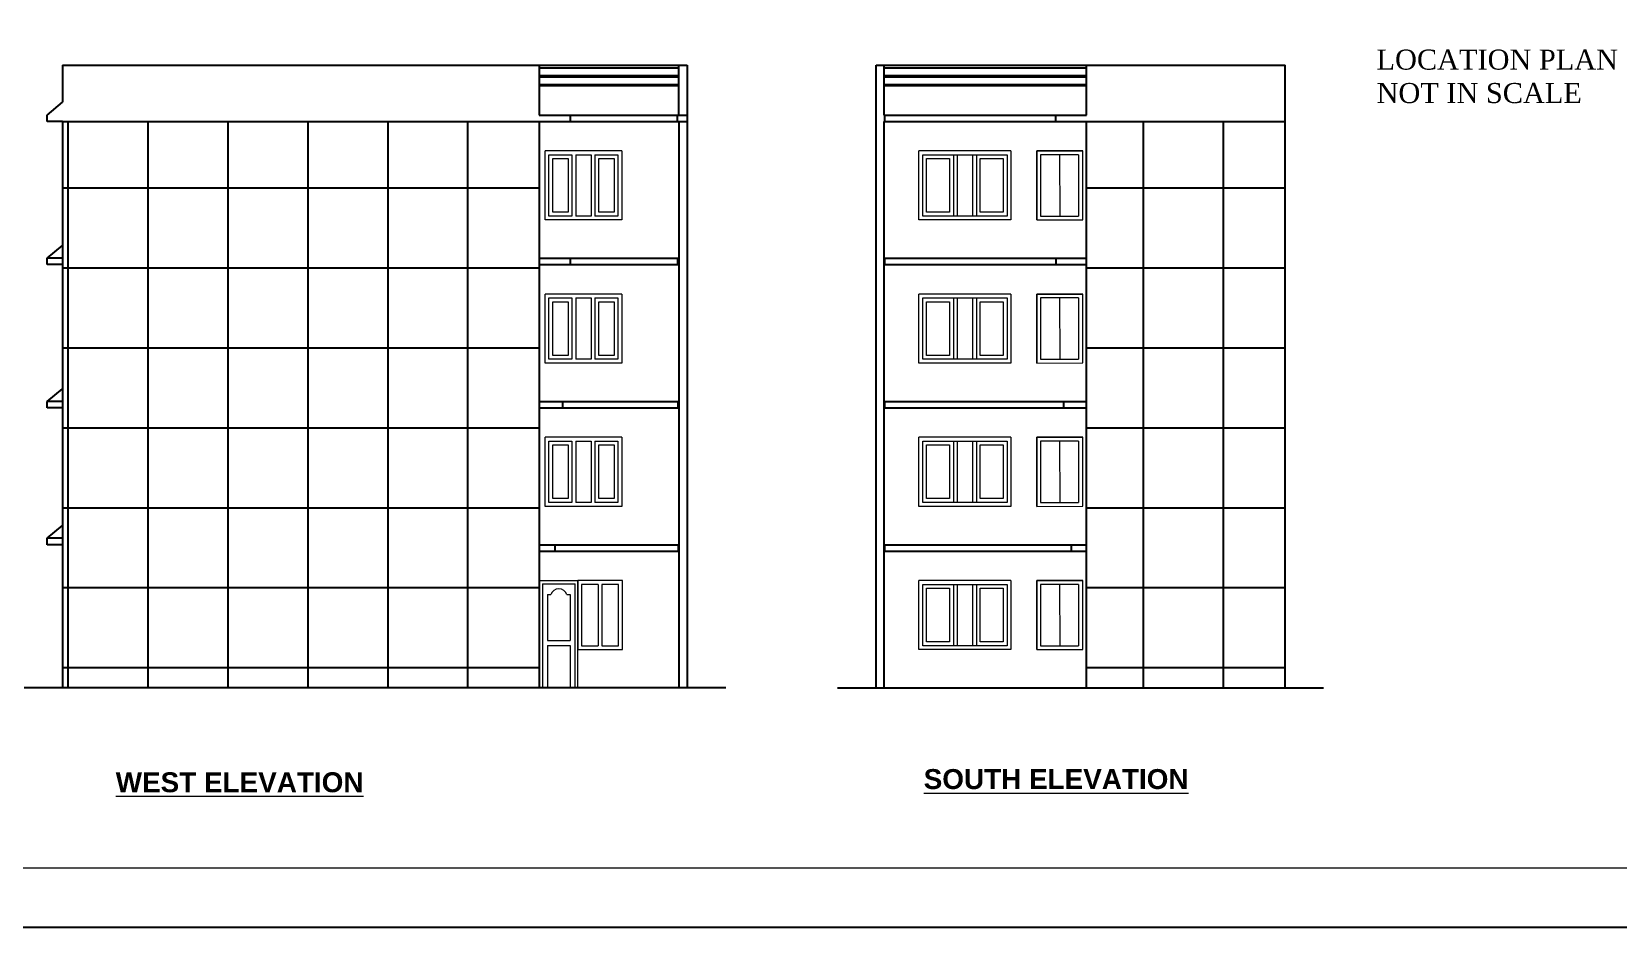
# Model space of a CAD drawing. Header units: inches. Extents: x -4597 to 93300, y -14139 to 5932.
# Drawn here: x -3301 to -2060, y -11124 to -10424 of the extents above; entities that cross this region are included whole.
import ezdxf

# ---------------------------------------------------------------- set-up
doc = ezdxf.new("R2010")
doc.units = ezdxf.units.IN
doc.header["$LTSCALE"] = 0.5
doc.header["$MEASUREMENT"] = 0
for name, color, linetype, lineweight in [('door', 202, 'Continuous', 5), ('ELE1', 3, 'Continuous', 9), ('TEXT', 220, 'Continuous', 9), ('Toilet', 7, 'Continuous', 25), ('win', 5, 'Continuous', 18)]:
    doc.layers.add(name, color=color, linetype=linetype, lineweight=lineweight)
doc.styles.add('ordinary', font='ARIALN.TTF')
doc.styles.get("Standard").update_dxf_attribs({"font": 'arial.ttf'})

msp = doc.modelspace()

# ---------------------------------------------------------------- hatches: boundary and pattern name
at = {"layer": 'Toilet'}
h = msp.add_hatch(dxfattribs=at)
h.set_pattern_fill('ANSI37', color=256, scale=500, angle=45, style=0)
h.set_pattern_definition([(90, (-14334.494, 3141.114), (-62.5, 0), []), (180, (-14334.494, 3141.114), (-4e-15, -62.5), [])])
h.paths.add_polyline_path([(-3276.4, -10937.3), (-2903.7, -10937.3), (-2903.7, -10494.3), (-3276.4, -10494.3)])
h = msp.add_hatch(dxfattribs=at)
h.set_pattern_fill('ANSI37', color=256, scale=500, angle=45, style=0)
h.set_pattern_definition([(90, (-13118.8, 3141.114), (-62.5, 0), []), (180, (-13118.8, 3141.114), (-4e-15, -62.5), [])])
h.paths.add_polyline_path([(-2476.2, -10937.3), (-2320.9, -10937.3), (-2320.9, -10494.3), (-2476.2, -10494.3)])

# ---------------------------------------------------------------- linework, layer by layer
at = {"layer": 'Defpoints'}
msp.add_lwpolyline([(-1419.8, -8876.5), (-4597.4, -8876.5), (-4597.4, -11124.5), (-1419.8, -11124.5)], close=True, dxfattribs=at)
at = {"layer": 'door', "lineweight": 13}
for p, q in [((-2903.7, -10937.3), (-2903.7, -10853.3)), ((-2903.7, -10853.3), (-2903.7, -10937.3)), ((-2903.7, -10853.3), (-2873.7, -10853.3)), ((-2901.2, -10855.8), (-2901.2, -10937.3)), ((-2901.2, -10855.8), (-2875.7, -10855.8)), ((-2897.2, -10864.3), (-2894.7, -10864.3)), ((-2897.2, -10864.3), (-2897.2, -10900.2)), ((-2882.2, -10864.3), (-2879.7, -10864.3)), ((-2879.7, -10864.3), (-2879.7, -10900.2)), ((-2875.7, -10937.3), (-2875.7, -10855.8)), ((-2873.7, -10937.3), (-2873.7, -10853.3)), ((-2897.2, -10900.2), (-2879.7, -10900.2)), ((-2897.2, -10904.2), (-2897.2, -10937.3)), ((-2897.2, -10904.2), (-2879.7, -10904.2)), ((-2879.7, -10904.2), (-2879.7, -10937.3))]:
    msp.add_line(p, q, dxfattribs=at)
msp.add_arc((-2888.4, -10866.5), 6.64, 19.6874, 160.3126, dxfattribs=at)
at = {"layer": 'ELE1'}
msp.add_lwpolyline([(-4551.1, -8922.8), (-1466.1, -8922.8), (-1466.1, -11078.2), (-4551.1, -11078.2)], close=True, dxfattribs=at)
msp.add_lwpolyline([(-4551.1, -8922.8), (-1466.1, -8922.8), (-1466.1, -11078.2), (-4551.1, -11078.2)], close=True, dxfattribs=at)
at = {"layer": 'Toilet'}
for p, q in [((-3276.4, -10450.3), (-3276.4, -10479.3)), ((-3276.4, -10450.3), (-2788, -10450.3)), ((-2903.7, -10450.3), (-2903.7, -10489.3)), ((-2903.7, -10452.3), (-2794.7, -10452.3)), ((-2794.7, -10489.3), (-2794.7, -10450.3)), ((-2788, -10450.3), (-2788, -10937.3)), ((-2640.5, -10937.3), (-2640.5, -10450.3)), ((-2640.5, -10450.3), (-2320.6, -10450.3)), ((-2634.1, -10489.3), (-2634.1, -10450.3)), ((-2634.1, -10452.3), (-2475.9, -10452.3)), ((-2475.9, -10489.3), (-2475.9, -10450.3)), ((-2320.6, -10937.3), (-2320.6, -10450.3)), ((-2903.7, -10458.3), (-2794.7, -10458.3)), ((-2903.7, -10459.3), (-2794.7, -10459.3)), ((-2903.7, -10465.3), (-2794.7, -10465.3)), ((-2903.7, -10466.3), (-2794.7, -10466.3)), ((-2634.1, -10458.3), (-2475.9, -10458.3)), ((-2634.1, -10459.3), (-2475.9, -10459.3)), ((-2634.1, -10465.3), (-2475.9, -10465.3)), ((-2634.1, -10466.3), (-2475.9, -10466.3)), ((-3288.4, -10489.3), (-3276.4, -10479.3)), ((-3288.4, -10494.3), (-3288.4, -10489.3)), ((-2903.7, -10489.3), (-2788, -10489.3)), ((-2879.7, -10489.3), (-2879.7, -10494.3)), ((-2795.7, -10494.3), (-2795.7, -10489.3)), ((-2640.5, -10494.3), (-2640.5, -10489.3)), ((-2634.1, -10489.3), (-2475.9, -10489.3)), ((-2633.7, -10494.3), (-2633.7, -10489.3)), ((-2499.9, -10494.3), (-2499.9, -10489.3)), ((-3276.4, -10494.3), (-3288.4, -10494.3)), ((-3276.4, -10494.3), (-3276.4, -10937.3)), ((-3276.4, -10494.3), (-2788, -10494.3)), ((-2903.7, -10494.3), (-2903.7, -10937.3)), ((-2794.7, -10494.3), (-2794.7, -10937.3)), ((-2634.1, -10937.3), (-2634.1, -10494.3)), ((-2634.1, -10494.3), (-2320.6, -10494.3)), ((-2475.9, -10937.3), (-2475.9, -10494.3)), ((-2634.1, -10937.3), (-2634.1, -10565.3)), ((-3288.4, -10601.3), (-3276.4, -10591.3)), ((-3276.4, -10601.3), (-3288.4, -10601.3)), ((-3288.4, -10606.3), (-3288.4, -10601.3)), ((-2903.7, -10601.3), (-2794.7, -10601.3)), ((-2879.7, -10601.3), (-2879.7, -10606.3)), ((-2795.7, -10601.3), (-2795.7, -10606.3)), ((-2634.1, -10601.3), (-2475.9, -10601.3)), ((-2633.7, -10606.3), (-2633.7, -10601.3)), ((-2499.9, -10601.3), (-2499.9, -10606.3)), ((-3276.4, -10606.3), (-3288.4, -10606.3)), ((-2903.7, -10606.3), (-2794.7, -10606.3)), ((-2634.1, -10606.3), (-2475.9, -10606.3)), ((-3288.4, -10713.3), (-3276.4, -10703.3)), ((-3276.4, -10713.3), (-3288.4, -10713.3)), ((-3288.4, -10718.3), (-3288.4, -10713.3)), ((-2903.5, -10713.3), (-2794.7, -10713.3)), ((-2885.7, -10713.3), (-2885.7, -10718.3)), ((-2795.5, -10713.3), (-2795.5, -10718.3)), ((-2788, -10713.3), (-2787.8, -10713.3)), ((-2634.1, -10713.3), (-2475.9, -10713.3)), ((-2633.8, -10713.3), (-2633.8, -10718.3)), ((-2493.9, -10713.3), (-2493.9, -10718.3)), ((-2321.3, -10713.3), (-2320.6, -10713.3)), ((-3276.4, -10718.3), (-3288.4, -10718.3)), ((-2903.5, -10718.3), (-2794.7, -10718.3)), ((-2788, -10718.3), (-2787.8, -10718.3)), ((-2634.1, -10718.3), (-2475.9, -10718.3)), ((-2321.3, -10718.3), (-2320.6, -10718.3)), ((-3288.4, -10820.3), (-3276.4, -10810.3)), ((-3276.4, -10820.3), (-3288.4, -10820.3)), ((-3288.4, -10825.3), (-3288.4, -10820.3)), ((-3276.4, -10825.3), (-3288.4, -10825.3)), ((-2903.5, -10825.3), (-2794.7, -10825.3)), ((-2891.7, -10825.3), (-2891.7, -10830.3)), ((-2795.2, -10825.3), (-2795.2, -10830.3)), ((-2634.1, -10825.3), (-2475.9, -10825.3)), ((-2633.9, -10825.3), (-2633.9, -10830.3)), ((-2487.9, -10825.3), (-2487.9, -10830.3)), ((-2903.5, -10830.3), (-2794.7, -10830.3)), ((-2634.1, -10830.3), (-2475.9, -10830.3)), ((-2758, -10937.3), (-3306.4, -10937.3)), ((-2670.5, -10937.3), (-2290.6, -10937.3))]:
    msp.add_line(p, q, dxfattribs=at)
at = {"layer": 'win'}
for p, q in [((-2839.2, -10517.3), (-2899.2, -10517.3)), ((-2899.2, -10571.3), (-2899.2, -10517.3)), ((-2839.2, -10517.3), (-2839.2, -10571.3)), ((-2535, -10517.3), (-2607, -10517.3)), ((-2514.9, -10517.3), (-2514.9, -10571.3)), ((-2514.9, -10571.3), (-2514.9, -10517.3)), ((-2514.9, -10517.3), (-2478.9, -10517.3)), ((-2478.9, -10517.3), (-2514.9, -10517.3)), ((-2507.3, -10517.2), (-2507.3, -10517.3)), ((-2478.9, -10571.2), (-2478.9, -10517.3)), ((-2896.2, -10568.3), (-2896.2, -10520.3)), ((-2896.2, -10520.3), (-2878.2, -10520.3)), ((-2893.2, -10565.3), (-2893.2, -10523.3)), ((-2893.2, -10523.3), (-2881.2, -10523.3)), ((-2881.2, -10523.3), (-2881.2, -10565.3)), ((-2878.2, -10520.3), (-2878.2, -10568.3)), ((-2875.2, -10520.3), (-2863.2, -10520.3)), ((-2875.2, -10520.3), (-2875.2, -10568.3)), ((-2863.2, -10520.3), (-2863.2, -10568.3)), ((-2860.2, -10520.3), (-2842.2, -10520.3)), ((-2860.2, -10520.3), (-2860.2, -10568.3)), ((-2857.2, -10523.3), (-2845.2, -10523.3)), ((-2857.2, -10565.3), (-2857.2, -10523.3)), ((-2845.2, -10523.3), (-2845.2, -10565.3)), ((-2842.2, -10520.3), (-2842.2, -10568.3)), ((-2604, -10568.3), (-2604, -10520.3)), ((-2604, -10520.3), (-2577, -10520.3)), ((-2601, -10565.3), (-2601, -10523.3)), ((-2601, -10523.3), (-2583, -10523.3)), ((-2583, -10523.3), (-2583, -10565.3)), ((-2580, -10520.3), (-2562, -10520.3)), ((-2580, -10520.3), (-2580, -10568.3)), ((-2577, -10520.3), (-2577, -10568.3)), ((-2565, -10520.3), (-2565, -10568.3)), ((-2562, -10520.3), (-2538, -10520.3)), ((-2562, -10520.3), (-2562, -10568.3)), ((-2559, -10523.3), (-2541, -10523.3)), ((-2559, -10565.3), (-2559, -10523.3)), ((-2541, -10523.3), (-2541, -10565.3)), ((-2538, -10520.3), (-2538, -10568.3)), ((-2482.1, -10520.3), (-2511.9, -10520.3)), ((-2511.9, -10520.3), (-2511.9, -10568.3)), ((-2497, -10520.3), (-2496.9, -10568.3)), ((-2482.1, -10520.3), (-2482.1, -10568.3)), ((-2881.2, -10565.3), (-2893.2, -10565.3)), ((-2845.2, -10565.3), (-2857.2, -10565.3)), ((-2583, -10565.3), (-2601, -10565.3)), ((-2541, -10565.3), (-2559, -10565.3)), ((-2839.2, -10571.3), (-2899.2, -10571.3)), ((-2878.2, -10568.3), (-2896.2, -10568.3)), ((-2842.2, -10568.3), (-2860.2, -10568.3)), ((-2577, -10568.3), (-2604, -10568.3)), ((-2538, -10568.3), (-2562, -10568.3)), ((-2514.9, -10571.3), (-2478.9, -10571.2)), ((-2511.9, -10568.3), (-2482.1, -10568.3)), ((-2839.2, -10629.3), (-2899.2, -10629.3)), ((-2899.2, -10683.3), (-2899.2, -10629.3)), ((-2896.2, -10680.3), (-2896.2, -10632.3)), ((-2896.2, -10632.3), (-2878.2, -10632.3)), ((-2893.2, -10677.3), (-2893.2, -10635.3)), ((-2893.2, -10635.3), (-2881.2, -10635.3)), ((-2881.2, -10635.3), (-2881.2, -10677.3)), ((-2878.2, -10632.3), (-2878.2, -10680.3)), ((-2875.2, -10632.3), (-2863.2, -10632.3)), ((-2875.2, -10632.3), (-2875.2, -10680.3)), ((-2863.2, -10632.3), (-2863.2, -10680.3)), ((-2860.2, -10632.3), (-2842.2, -10632.3)), ((-2860.2, -10632.3), (-2860.2, -10680.3)), ((-2857.2, -10635.3), (-2845.2, -10635.3)), ((-2857.2, -10677.3), (-2857.2, -10635.3)), ((-2845.2, -10635.3), (-2845.2, -10677.3)), ((-2842.2, -10632.3), (-2842.2, -10680.3)), ((-2839.2, -10629.3), (-2839.2, -10683.3)), ((-2535, -10629.3), (-2607, -10629.3)), ((-2604, -10680.3), (-2604, -10632.3)), ((-2604, -10632.3), (-2577, -10632.3)), ((-2601, -10677.3), (-2601, -10635.3)), ((-2601, -10635.3), (-2583, -10635.3)), ((-2583, -10635.3), (-2583, -10677.3)), ((-2580, -10632.3), (-2562, -10632.3)), ((-2580, -10632.3), (-2580, -10680.3)), ((-2577, -10632.3), (-2577, -10680.3)), ((-2565, -10632.3), (-2565, -10680.3)), ((-2562, -10632.3), (-2538, -10632.3)), ((-2562, -10632.3), (-2562, -10680.3)), ((-2559, -10635.3), (-2541, -10635.3)), ((-2559, -10677.3), (-2559, -10635.3)), ((-2541, -10635.3), (-2541, -10677.3)), ((-2538, -10632.3), (-2538, -10680.3)), ((-2514.9, -10629.3), (-2514.9, -10683.3)), ((-2514.9, -10683.3), (-2514.9, -10629.3)), ((-2514.9, -10629.3), (-2478.9, -10629.3)), ((-2478.9, -10629.3), (-2514.9, -10629.3)), ((-2482.1, -10632.3), (-2511.9, -10632.3)), ((-2511.9, -10632.3), (-2511.9, -10680.3)), ((-2507.3, -10629.2), (-2507.3, -10629.3)), ((-2497, -10632.3), (-2496.9, -10680.3)), ((-2482.1, -10632.3), (-2482.1, -10680.3)), ((-2478.9, -10683.2), (-2478.9, -10629.3)), ((-2881.2, -10677.3), (-2893.2, -10677.3)), ((-2845.2, -10677.3), (-2857.2, -10677.3)), ((-2583, -10677.3), (-2601, -10677.3)), ((-2541, -10677.3), (-2559, -10677.3)), ((-2839.2, -10683.3), (-2899.2, -10683.3)), ((-2878.2, -10680.3), (-2896.2, -10680.3)), ((-2842.2, -10680.3), (-2860.2, -10680.3)), ((-2577, -10680.3), (-2604, -10680.3)), ((-2538, -10680.3), (-2562, -10680.3)), ((-2514.9, -10683.3), (-2478.9, -10683.2)), ((-2511.9, -10680.3), (-2482.1, -10680.3)), ((-2839.2, -10741.3), (-2899.2, -10741.3)), ((-2899.2, -10795.3), (-2899.2, -10741.3)), ((-2896.2, -10792.3), (-2896.2, -10744.3)), ((-2896.2, -10744.3), (-2878.2, -10744.3)), ((-2893.2, -10789.3), (-2893.2, -10747.3)), ((-2893.2, -10747.3), (-2881.2, -10747.3)), ((-2881.2, -10747.3), (-2881.2, -10789.3)), ((-2878.2, -10744.3), (-2878.2, -10792.3)), ((-2875.2, -10744.3), (-2863.2, -10744.3)), ((-2875.2, -10744.3), (-2875.2, -10792.3)), ((-2863.2, -10744.3), (-2863.2, -10792.3)), ((-2860.2, -10744.3), (-2842.2, -10744.3)), ((-2860.2, -10744.3), (-2860.2, -10792.3)), ((-2857.2, -10747.3), (-2845.2, -10747.3)), ((-2857.2, -10789.3), (-2857.2, -10747.3)), ((-2845.2, -10747.3), (-2845.2, -10789.3)), ((-2842.2, -10744.3), (-2842.2, -10792.3)), ((-2839.2, -10741.3), (-2839.2, -10795.3)), ((-2535, -10741.3), (-2607, -10741.3)), ((-2604, -10792.3), (-2604, -10744.3)), ((-2604, -10744.3), (-2577, -10744.3)), ((-2601, -10789.3), (-2601, -10747.3)), ((-2601, -10747.3), (-2583, -10747.3)), ((-2583, -10747.3), (-2583, -10789.3)), ((-2580, -10744.3), (-2562, -10744.3)), ((-2580, -10744.3), (-2580, -10792.3)), ((-2577, -10744.3), (-2577, -10792.3)), ((-2565, -10744.3), (-2565, -10792.3)), ((-2562, -10744.3), (-2538, -10744.3)), ((-2562, -10744.3), (-2562, -10792.3)), ((-2559, -10747.3), (-2541, -10747.3)), ((-2559, -10789.3), (-2559, -10747.3)), ((-2541, -10747.3), (-2541, -10789.3)), ((-2538, -10744.3), (-2538, -10792.3)), ((-2514.9, -10741.3), (-2514.9, -10795.3)), ((-2514.9, -10795.3), (-2514.9, -10741.3)), ((-2514.9, -10741.3), (-2478.9, -10741.3)), ((-2478.9, -10741.3), (-2514.9, -10741.3)), ((-2482.1, -10744.3), (-2511.9, -10744.3)), ((-2511.9, -10744.3), (-2511.9, -10792.3)), ((-2507.3, -10741.2), (-2507.3, -10741.3)), ((-2497, -10744.3), (-2496.9, -10792.3)), ((-2482.1, -10744.3), (-2482.1, -10792.3)), ((-2478.9, -10795.2), (-2478.9, -10741.3)), ((-2881.2, -10789.3), (-2893.2, -10789.3)), ((-2845.2, -10789.3), (-2857.2, -10789.3)), ((-2583, -10789.3), (-2601, -10789.3)), ((-2541, -10789.3), (-2559, -10789.3)), ((-2839.2, -10795.3), (-2899.2, -10795.3)), ((-2878.2, -10792.3), (-2896.2, -10792.3)), ((-2842.2, -10792.3), (-2860.2, -10792.3)), ((-2577, -10792.3), (-2604, -10792.3)), ((-2538, -10792.3), (-2562, -10792.3)), ((-2514.9, -10795.3), (-2478.9, -10795.2)), ((-2511.9, -10792.3), (-2482.1, -10792.3)), ((-2873.7, -10907.2), (-2873.7, -10853.3)), ((-2857.7, -10856.3), (-2857.7, -10904.3)), ((-2854.7, -10856.3), (-2854.7, -10904.3)), ((-2535, -10853.3), (-2607, -10853.3)), ((-2604, -10904.3), (-2604, -10856.3)), ((-2604, -10856.3), (-2577, -10856.3)), ((-2601, -10901.3), (-2601, -10859.3)), ((-2601, -10859.3), (-2583, -10859.3)), ((-2583, -10859.3), (-2583, -10901.3)), ((-2580, -10856.3), (-2562, -10856.3)), ((-2580, -10856.3), (-2580, -10904.3)), ((-2577, -10856.3), (-2577, -10904.3)), ((-2565, -10856.3), (-2565, -10904.3)), ((-2562, -10856.3), (-2538, -10856.3)), ((-2562, -10856.3), (-2562, -10904.3)), ((-2559, -10859.3), (-2541, -10859.3)), ((-2559, -10901.3), (-2559, -10859.3)), ((-2541, -10859.3), (-2541, -10901.3)), ((-2538, -10856.3), (-2538, -10904.3)), ((-2514.9, -10853.3), (-2514.9, -10907.3)), ((-2514.9, -10907.3), (-2514.9, -10853.3)), ((-2514.9, -10853.3), (-2478.9, -10853.3)), ((-2478.9, -10853.3), (-2514.9, -10853.3)), ((-2482.1, -10856.3), (-2511.9, -10856.3)), ((-2511.9, -10856.3), (-2511.9, -10904.3)), ((-2507.3, -10853.2), (-2507.3, -10853.3)), ((-2497, -10856.3), (-2496.9, -10904.3)), ((-2482.1, -10856.3), (-2482.1, -10904.3)), ((-2478.9, -10907.2), (-2478.9, -10853.3)), ((-2583, -10901.3), (-2601, -10901.3)), ((-2541, -10901.3), (-2559, -10901.3)), ((-2577, -10904.3), (-2604, -10904.3)), ((-2538, -10904.3), (-2562, -10904.3)), ((-2514.9, -10907.3), (-2478.9, -10907.2)), ((-2511.9, -10904.3), (-2482.1, -10904.3))]:
    msp.add_line(p, q, dxfattribs=at)
for points in [[(-2535, -10517.3), (-2535, -10571.3), (-2607, -10571.3), (-2607, -10517.3)], [(-2845.2, -10523.3), (-2845.2, -10565.3)], [(-2541, -10523.3), (-2541, -10565.3)], [(-2863.2, -10568.3), (-2875.2, -10568.3)], [(-2562, -10568.3), (-2580, -10568.3)], [(-2845.2, -10635.3), (-2845.2, -10677.3)], [(-2535, -10629.3), (-2535, -10683.3), (-2607, -10683.3), (-2607, -10629.3)], [(-2541, -10635.3), (-2541, -10677.3)], [(-2863.2, -10680.3), (-2875.2, -10680.3)], [(-2562, -10680.3), (-2580, -10680.3)], [(-2845.2, -10747.3), (-2845.2, -10789.3)], [(-2535, -10741.3), (-2535, -10795.3), (-2607, -10795.3), (-2607, -10741.3)], [(-2541, -10747.3), (-2541, -10789.3)], [(-2863.2, -10792.3), (-2875.2, -10792.3)], [(-2562, -10792.3), (-2580, -10792.3)], [(-2857.7, -10856.3), (-2870.7, -10856.3), (-2870.7, -10904.3), (-2857.7, -10904.3)], [(-2854.7, -10904.3), (-2841.7, -10904.3), (-2841.7, -10856.3), (-2854.7, -10856.3)], [(-2535, -10853.3), (-2535, -10907.3), (-2607, -10907.3), (-2607, -10853.3)], [(-2541, -10859.3), (-2541, -10901.3)], [(-2562, -10904.3), (-2580, -10904.3)]]:
    msp.add_lwpolyline(points, dxfattribs=at)
msp.add_lwpolyline([(-2838.7, -10853.3), (-2873.7, -10853.3), (-2873.7, -10907.3), (-2838.7, -10907.3)], close=True, dxfattribs=at)

# ---------------------------------------------------------------- texts
at = {"insert": (-2249.2, -10438.1), "char_height": 15.677, "width": 3988.78, "attachment_point": 1}
msp.add_mtext('{\\fTimes New Roman|b0|i0|c0|p18;LOCATION PLAN\\PNOT IN SCALE}', dxfattribs=at)
at = {"layer": 'TEXT', "char_height": 15.6, "width": 285.76, "attachment_point": 8, "rotation": 359.9996, "style": 'ordinary'}
for s, insert in [('{\\fArial TUR|b1|i0|c0|p34;\\LSOUTH ELEVATION}', (-2499.7, -11016.6)), ('{\\fArial TUR|b1|i0|c0|p34;\\LWEST ELEVATION}', (-3138, -11019.1))]:
    msp.add_mtext(s, dxfattribs=dict(at, insert=insert))

doc.saveas('drawing.dxf')
